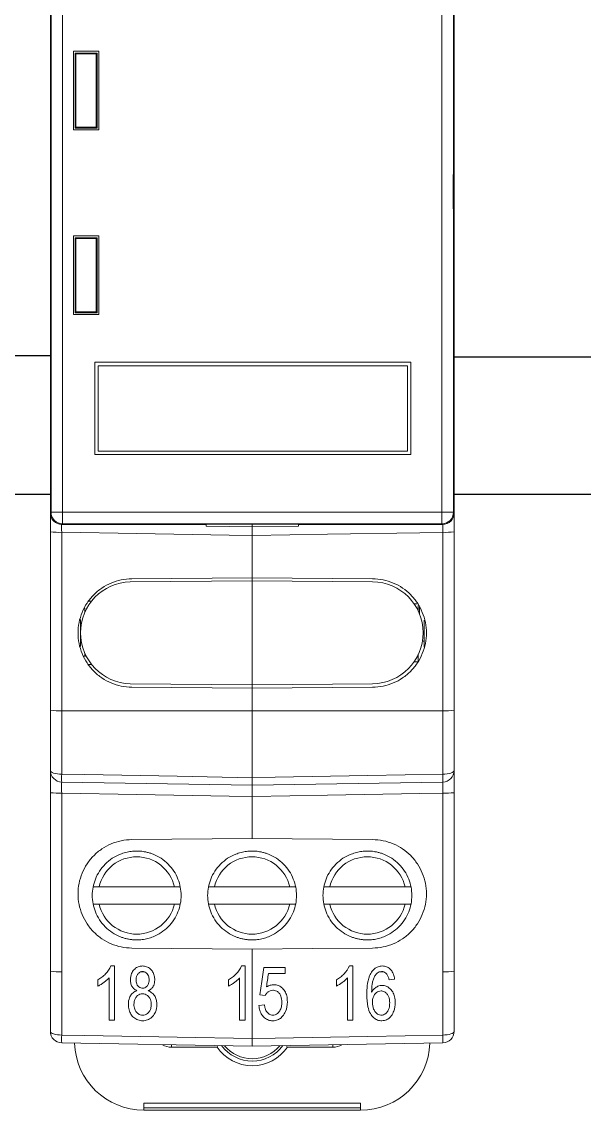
# Model space of a CAD drawing. Header units: millimetres. Extents: x -72 to 2978, y -1067 to 2817.
# Drawn here: x 313.61 to 337.99, y -646.75 to -599.6 of the extents above; entities that cross this region are included whole.
import ezdxf

# ---------------------------------------------------------------- set-up
doc = ezdxf.new("R2010")
doc.units = ezdxf.units.MM

msp = doc.modelspace()

# ---------------------------------------------------------------- linework, layer by layer
at = {"color": 7, "linetype": 'Continuous', "lineweight": 15}
for p, q in [((314.846, -577.078), (314.846, -620.878)), ((314.875, -620.849), (314.875, -577.108)), ((315.375, -577.108), (315.375, -620.849)), ((331.817, -620.849), (331.817, -577.108)), ((332.317, -577.108), (332.317, -620.849)), ((332.346, -620.878), (332.346, -577.078)), ((314.846, -577.223), (314.846, -620.734)), ((332.346, -620.734), (332.346, -577.223)), ((315.846, -604.278), (315.846, -600.878)), ((315.846, -600.878), (316.946, -600.878)), ((315.956, -600.988), (315.921, -600.953)), ((315.921, -600.953), (315.921, -604.203)), ((316.871, -600.953), (315.921, -600.953)), ((315.956, -600.988), (315.956, -604.169)), ((316.836, -600.988), (315.956, -600.988)), ((316.836, -600.988), (316.871, -600.953)), ((316.836, -604.169), (316.836, -600.988)), ((316.871, -604.203), (316.871, -600.953)), ((316.946, -600.878), (316.946, -604.278)), ((316.946, -604.278), (315.846, -604.278)), ((315.956, -604.169), (315.921, -604.203)), ((315.921, -604.203), (316.871, -604.203)), ((315.956, -604.169), (316.836, -604.169)), ((316.836, -604.169), (316.871, -604.203)), ((315.846, -608.878), (316.946, -608.878)), ((315.846, -612.278), (315.846, -608.878)), ((315.956, -608.988), (315.921, -608.953)), ((316.871, -608.953), (315.921, -608.953)), ((315.921, -608.953), (315.921, -612.203)), ((316.836, -608.988), (315.956, -608.988)), ((315.956, -608.988), (315.956, -612.169)), ((316.836, -608.988), (316.871, -608.953)), ((316.836, -612.169), (316.836, -608.988)), ((316.871, -612.203), (316.871, -608.953)), ((316.946, -608.878), (316.946, -612.278)), ((316.946, -612.278), (315.846, -612.278)), ((315.956, -612.169), (315.921, -612.203)), ((315.921, -612.203), (316.871, -612.203)), ((315.956, -612.169), (316.836, -612.169)), ((316.836, -612.169), (316.871, -612.203)), ((330.475, -614.349), (316.775, -614.349)), ((316.775, -614.349), (316.775, -618.349)), ((330.475, -618.349), (330.475, -614.349)), ((330.325, -614.499), (316.925, -614.499)), ((316.925, -614.499), (316.925, -618.199)), ((330.325, -618.199), (330.325, -614.499)), ((316.775, -618.349), (330.475, -618.349)), ((316.925, -618.199), (330.325, -618.199)), ((314.846, -620.878), (314.875, -620.849)), ((315.375, -620.849), (314.875, -620.849)), ((315.375, -620.849), (331.817, -620.849)), ((315.375, -621.349), (315.375, -620.849)), ((332.317, -620.849), (331.817, -620.849)), ((331.817, -621.349), (331.817, -620.849)), ((332.317, -620.849), (332.346, -620.878)), ((315.375, -621.349), (315.346, -621.378)), ((315.346, -621.378), (321.596, -621.378)), ((331.817, -621.349), (315.375, -621.349)), ((321.39, -621.358), (321.39, -621.368)), ((325.802, -621.358), (321.39, -621.358)), ((321.39, -621.368), (321.39, -621.358)), ((321.39, -621.368), (321.596, -621.368)), ((321.596, -621.444), (321.596, -621.358)), ((323.596, -621.478), (321.596, -621.444)), ((323.596, -621.358), (323.596, -621.478)), ((325.596, -621.444), (323.596, -621.478)), ((325.596, -621.358), (325.596, -621.444)), ((325.596, -621.368), (325.802, -621.368)), ((325.596, -621.378), (331.846, -621.378)), ((325.802, -621.368), (325.802, -621.358)), ((325.802, -621.368), (325.802, -621.358)), ((331.846, -621.378), (331.817, -621.349)), ((314.846, -629.428), (314.846, -621.698)), ((315.337, -621.716), (315.337, -629.452)), ((323.596, -621.86), (323.596, -623.683)), ((331.855, -629.452), (331.855, -621.716)), ((332.346, -621.698), (332.346, -629.428)), ((318.303, -623.864), (323.596, -623.818)), ((323.596, -623.683), (318.375, -623.729)), ((323.596, -623.683), (328.816, -623.729)), ((323.596, -623.818), (323.596, -628.323)), ((323.596, -623.818), (328.815, -623.864)), ((316.515, -624.694), (316.634, -624.697)), ((330.613, -624.818), (330.744, -624.818)), ((330.796, -625.138), (330.796, -624.89)), ((316.146, -625.492), (316.146, -626.667)), ((331.046, -626.693), (331.046, -625.516)), ((330.973, -626.429), (331.046, -626.428)), ((316.4, -627.078), (316.302, -627.078)), ((330.796, -627.311), (330.796, -627.003)), ((316.636, -627.444), (316.505, -627.446)), ((330.786, -627.323), (330.613, -627.323)), ((318.309, -628.276), (323.596, -628.323)), ((323.596, -628.474), (318.375, -628.428)), ((323.596, -628.323), (328.815, -628.277)), ((323.596, -628.474), (328.816, -628.428)), ((323.596, -628.474), (323.596, -629.458)), ((314.846, -632.034), (314.846, -629.428)), ((315.337, -629.452), (323.596, -629.458)), ((315.337, -629.452), (315.337, -632.198)), ((331.855, -629.452), (323.596, -629.458)), ((323.596, -629.458), (323.596, -632.347)), ((331.855, -632.198), (331.855, -629.452)), ((332.346, -629.428), (332.346, -632.034)), ((323.596, -632.678), (315.337, -632.534)), ((331.855, -632.534), (323.596, -632.678)), ((314.846, -640.728), (314.846, -632.998)), ((315.337, -633.016), (315.337, -640.752)), ((323.596, -633.16), (323.596, -634.983)), ((331.855, -640.752), (331.855, -633.016)), ((332.346, -632.998), (332.346, -640.728)), ((323.596, -634.983), (318.375, -635.029)), ((323.596, -634.983), (328.816, -635.029)), ((316.956, -637.075), (320.221, -637.075)), ((321.956, -637.075), (325.221, -637.075)), ((326.956, -637.075), (330.221, -637.075)), ((320.221, -637.825), (316.956, -637.825)), ((325.221, -637.825), (321.956, -637.825)), ((330.221, -637.825), (326.956, -637.825)), ((332.356, -639.352), (332.346, -639.352)), ((332.356, -639.384), (332.346, -639.384)), ((332.356, -640.684), (332.356, -639.384)), ((323.596, -639.774), (318.375, -639.728)), ((323.596, -639.774), (323.596, -640.758)), ((314.846, -643.334), (314.846, -640.728)), ((315.337, -640.752), (315.337, -643.498)), ((317.472, -640.505), (317.628, -640.505)), ((323.133, -640.505), (323.289, -640.505)), ((323.596, -640.758), (323.596, -643.647)), ((325.03, -640.565), (325.03, -640.836)), ((327.808, -640.505), (327.964, -640.505)), ((331.855, -643.498), (331.855, -640.752)), ((332.356, -640.684), (332.346, -640.684)), ((332.356, -640.701), (332.346, -640.701)), ((332.356, -640.719), (332.346, -640.719)), ((332.346, -640.728), (332.346, -643.334)), ((329.765, -641.076), (329.525, -641.106)), ((332.356, -640.848), (332.346, -640.848)), ((332.356, -640.912), (332.346, -640.912)), ((332.356, -641.202), (332.346, -641.202)), ((332.356, -641.234), (332.346, -641.234)), ((332.356, -640.912), (332.356, -640.848)), ((332.356, -642.144), (332.356, -641.234)), ((324.159, -641.784), (323.919, -641.75)), ((323.889, -642.216), (324.129, -642.186)), ((332.356, -642.144), (332.346, -642.144)), ((332.356, -642.205), (332.346, -642.205)), ((332.356, -642.551), (332.346, -642.551)), ((332.356, -642.648), (332.346, -642.648)), ((317.628, -642.847), (317.388, -642.847)), ((323.289, -642.847), (323.049, -642.847)), ((327.964, -642.847), (327.724, -642.847)), ((332.356, -642.876), (332.346, -642.876)), ((323.596, -643.978), (315.337, -643.834)), ((322.073, -644.023), (320.096, -644.023)), ((331.855, -643.834), (323.596, -643.978)), ((327.096, -644.023), (325.119, -644.023)), ((318.896, -646.454), (328.296, -646.454)), ((318.896, -646.654), (318.896, -646.454)), ((328.296, -646.654), (328.296, -646.454)), ((328.296, -646.654), (318.896, -646.654)), ((318.896, -646.654), (318.896, -646.753)), ((328.296, -646.753), (318.896, -646.753)), ((328.296, -646.654), (328.296, -646.753))]:
    msp.add_line(p, q, dxfattribs=at)
for p, q in [((314.846, -606.223), (314.846, -612.223)), ((332.346, -612.223), (332.317, -606.223))]:
    msp.add_line(p, q)
at = {"color": 6}
for p, q in [((314.875, -614.078), (308.535, -614.078)), ((332.346, -614.112), (338.657, -614.112)), ((314.875, -620.078), (308.535, -620.078)), ((338.657, -620.078), (332.346, -620.078))]:
    msp.add_line(p, q, dxfattribs=at)
at = {"color": 102, "linetype": 'Continuous', "lineweight": 15}
for p, q in [((323.596, -623.683), (323.596, -623.818)), ((316.342, -625.005), (316.342, -625.18)), ((330.849, -625.262), (330.849, -624.963)), ((316.342, -626.958), (316.342, -627.078)), ((323.596, -628.323), (323.596, -628.474)), ((318.777, -640.754), (318.908, -640.755)), ((329.27, -640.754), (329.16, -640.754)), ((320.096, -644.023), (320.096, -643.917)), ((327.096, -643.917), (327.096, -644.023))]:
    msp.add_line(p, q, dxfattribs=at)
at = {"color": 7, "linetype": 'Continuous', "lineweight": 15, "flags": 128}
for points in [[(323.596, -621.86), (322.596, -621.843), (318.597, -621.773), (315.337, -621.716)], [(331.855, -621.716), (330.855, -621.734), (326.856, -621.803), (323.596, -621.86)], [(315.337, -632.198), (315.241, -632.194), (315.149, -632.184), (315.064, -632.169), (314.989, -632.149), (314.928, -632.124), (314.883, -632.096), (314.855, -632.066), (314.846, -632.034)], [(315.337, -632.198), (316.337, -632.216), (320.336, -632.288), (323.596, -632.347)], [(323.596, -632.347), (324.596, -632.329), (328.595, -632.257), (331.855, -632.198)], [(332.346, -632.034), (332.337, -632.066), (332.309, -632.096), (332.263, -632.124), (332.203, -632.149), (332.128, -632.169), (332.043, -632.184), (331.951, -632.194), (331.855, -632.198)], [(323.596, -633.16), (322.596, -633.143), (318.597, -633.073), (315.337, -633.016)], [(331.855, -633.016), (330.855, -633.034), (326.856, -633.103), (323.596, -633.16)], [(323.596, -639.774), (326.205, -639.751), (328.816, -639.728)], [(315.337, -643.498), (315.241, -643.494), (315.149, -643.484), (315.064, -643.469), (314.989, -643.449), (314.928, -643.424), (314.883, -643.396), (314.855, -643.366), (314.846, -643.334)], [(315.337, -643.498), (316.337, -643.516), (320.336, -643.588), (323.596, -643.647)], [(323.596, -643.647), (324.596, -643.629), (328.595, -643.557), (331.855, -643.498)], [(331.855, -643.498), (331.951, -643.494), (332.043, -643.484), (332.128, -643.469), (332.203, -643.449), (332.263, -643.424), (332.309, -643.396), (332.337, -643.366), (332.346, -643.334)]]:
    msp.add_lwpolyline(points, dxfattribs=at)
at = {"color": 7, "linetype": 'Continuous', "lineweight": 15}
for centre, radius, start, end in [((315.375, -620.849), 0.5, 180.0016, 269.9983), ((331.817, -620.849), 0.5, 270.0017, 359.9984), ((315.216, -618.294), 3.424, 263.7965, 272.0287), ((331.976, -618.294), 3.424, 267.9713, 276.2035), ((328.796, -626.07), 2.207, 270.5, 89.5), ((315.216, -626.89), 2.565, 261.7006, 272.7065), ((331.976, -626.89), 2.565, 267.2935, 278.2994), ((315.346, -632.034), 0.5, 180, 269), ((321.151, -632.366), 5.816, 178.3416, 181.6584), ((331.846, -632.034), 0.5, 271, 0), ((326.041, -632.366), 5.816, 358.3416, 1.6584), ((315.216, -629.594), 3.425, 263.7973, 272.0285), ((331.976, -629.594), 3.425, 267.9715, 276.2027), ((315.216, -638.191), 2.564, 261.6988, 272.708), ((331.976, -638.191), 2.564, 267.292, 278.3012), ((315.346, -643.334), 0.5, 180, 269), ((321.151, -643.666), 5.816, 178.3416, 181.6584), ((331.846, -643.334), 0.5, 271, 0), ((326.041, -643.666), 5.816, 358.3416, 1.6584), ((318.896, -643.753), 3, 181.7547, 270), ((323.596, -642.973), 1.85, 214.5739, 325.4261), ((323.596, -642.973), 1.65, 216.5266, 323.4734), ((323.596, -642.973), 1.55, 219.4127, 320.5873), ((328.296, -643.753), 3, 270, 358.2335)]:
    msp.add_arc(centre, radius, start, end, dxfattribs=at)
at = {"color": 102, "linetype": 'Continuous', "lineweight": 15}
for centre, start, end in [((320.096, -643.223), 240.7879, 270), ((327.096, -643.223), 270, 298.966)]:
    msp.add_arc(centre, 0.8, start, end, dxfattribs=at)
at = {"color": 7, "linetype": 'Continuous', "lineweight": 15}
for centre, major_axis, ratio, start_param, end_param in [((315.346, -620.878), (-0.354, -0.354), 0.999973, 5.497801, 7.06857), ((331.846, -620.878), (0.354, -0.354), 0.999973, 5.497801, 7.06857), ((318.362, -626.07), (-1.412, 1.697), 0.999163, 5.615437, 8.706415), ((330.846, -626.13), (0.142, 0.144), 0.975618, 5.503958, 6.182554)]:
    msp.add_ellipse(centre, major_axis=major_axis, ratio=ratio, start_param=start_param, end_param=end_param, dxfattribs=at)
for points, knots in [([(314.846, -620.878), (314.846, -620.941), (314.846, -621.07), (314.846, -621.364), (314.846, -621.587), (314.846, -621.698)], [0, 0, 0, 0, 0.322195, 0.661098, 1, 1, 1, 1]), ([(332.346, -621.698), (332.346, -621.637), (332.346, -621.463), (332.346, -621.197), (332.346, -620.974), (332.346, -620.901), (332.346, -620.878)], [0, 0, 0, 0, 0.183153, 0.515053, 0.846973, 1, 1, 1, 1]), ([(323.596, -621.468), (323.596, -621.474), (323.596, -621.506), (323.596, -621.611), (323.596, -621.743), (323.596, -621.829), (323.596, -621.86)], [0, 0, 0, 0, 0.087417, 0.44514, 0.802841, 1, 1, 1, 1]), ([(323.596, -621.86), (323.596, -621.805), (323.596, -621.693), (323.596, -621.553), (323.596, -621.494), (323.596, -621.468)], [0, 0, 0, 0, 0.359008, 0.718015, 1, 1, 1, 1]), ([(318.375, -628.428), (318.071, -628.426), (317.763, -628.362), (317.343, -628.185), (317.207, -628.111), (316.952, -627.939), (316.835, -627.842), (316.62, -627.625), (316.522, -627.505), (316.353, -627.25), (316.282, -627.116), (316.165, -626.832), (316.12, -626.684), (316.061, -626.385), (316.046, -626.234), (316.046, -625.925), (316.061, -625.773), (316.12, -625.475), (316.164, -625.326), (316.281, -625.043), (316.352, -624.909), (316.52, -624.654), (316.619, -624.534), (316.833, -624.317), (316.95, -624.22), (317.204, -624.047), (317.34, -623.974), (317.76, -623.796), (318.067, -623.731), (318.375, -623.729)], [0, 0, 0, 0, 0.125, 0.125, 0.1875, 0.1875, 0.25, 0.25, 0.3125, 0.3125, 0.375, 0.375, 0.4375, 0.4375, 0.5, 0.5, 0.5625, 0.5625, 0.625, 0.625, 0.6875, 0.6875, 0.75, 0.75, 0.8125, 0.8125, 0.875, 0.875, 1, 1, 1, 1]), ([(328.816, -628.428), (328.971, -628.427), (329.123, -628.411), (329.421, -628.349), (329.569, -628.303), (329.852, -628.184), (329.985, -628.111), (330.239, -627.94), (330.358, -627.84), (330.573, -627.624), (330.669, -627.505), (330.839, -627.249), (330.911, -627.113), (331.085, -626.691), (331.146, -626.383), (331.146, -625.926), (331.131, -625.771), (331.071, -625.472), (331.027, -625.326), (330.911, -625.043), (330.838, -624.906), (330.67, -624.652), (330.574, -624.534), (330.249, -624.206), (329.993, -624.033), (329.568, -623.854), (329.423, -623.808), (329.124, -623.746), (328.969, -623.73), (328.816, -623.729)], [0, 0, 0, 0, 0.0625, 0.0625, 0.125, 0.125, 0.1875, 0.1875, 0.25, 0.25, 0.3125, 0.3125, 0.375, 0.375, 0.5, 0.5, 0.5625, 0.5625, 0.625, 0.625, 0.6875, 0.6875, 0.75, 0.75, 0.875, 0.875, 0.9375, 0.9375, 1, 1, 1, 1]), ([(314.846, -632.034), (314.846, -632.034), (314.846, -632.138), (314.846, -632.403), (314.846, -632.51), (314.846, -632.744), (314.846, -632.869), (314.846, -632.998)], [0, 0, 0, 0, 0.5, 0.5, 0.75, 0.75, 1, 1, 1, 1]), ([(332.346, -632.998), (332.346, -632.741), (332.346, -632.491), (332.346, -632.226), (332.346, -632.155), (332.346, -632.059), (332.346, -632.034), (332.346, -632.034)], [0, 0, 0, 0, 0.5, 0.5, 0.75, 0.75, 1, 1, 1, 1]), ([(315.337, -633.016), (315.335, -632.887), (315.334, -632.763), (315.334, -632.586), (315.335, -632.534), (315.337, -632.534)], [0, 0, 0, 0, 0.5, 0.5, 1, 1, 1, 1]), ([(323.596, -632.347), (323.596, -632.444), (323.596, -632.528), (323.596, -632.646), (323.596, -632.678), (323.596, -632.678)], [0, 0, 0, 0, 0.5, 0.5, 1, 1, 1, 1]), ([(323.596, -632.678), (323.596, -632.678), (323.596, -632.646), (323.596, -632.529), (323.596, -632.444), (323.596, -632.347)], [0, 0, 0, 0, 0.5, 0.5, 1, 1, 1, 1]), ([(323.596, -632.678), (323.596, -632.678), (323.596, -632.73), (323.596, -632.907), (323.596, -633.031), (323.596, -633.16)], [0, 0, 0, 0, 0.5, 0.5, 1, 1, 1, 1]), ([(323.596, -633.16), (323.596, -633.031), (323.596, -632.907), (323.596, -632.73), (323.596, -632.678), (323.596, -632.678)], [0, 0, 0, 0, 0.5, 0.5, 1, 1, 1, 1]), ([(331.855, -632.534), (331.857, -632.534), (331.858, -632.586), (331.858, -632.763), (331.857, -632.887), (331.855, -633.016)], [0, 0, 0, 0, 0.5, 0.5, 1, 1, 1, 1]), ([(318.375, -639.728), (318.071, -639.726), (317.763, -639.662), (317.343, -639.485), (317.207, -639.411), (316.952, -639.239), (316.835, -639.142), (316.62, -638.925), (316.522, -638.805), (316.353, -638.55), (316.282, -638.416), (316.165, -638.132), (316.12, -637.984), (316.061, -637.685), (316.046, -637.534), (316.046, -637.225), (316.061, -637.073), (316.12, -636.775), (316.164, -636.626), (316.281, -636.343), (316.352, -636.209), (316.52, -635.954), (316.619, -635.834), (316.833, -635.617), (316.95, -635.52), (317.204, -635.347), (317.34, -635.274), (317.76, -635.096), (318.067, -635.031), (318.375, -635.029)], [0, 0, 0, 0, 0.125, 0.125, 0.1875, 0.1875, 0.25, 0.25, 0.3125, 0.3125, 0.375, 0.375, 0.4375, 0.4375, 0.5, 0.5, 0.5625, 0.5625, 0.625, 0.625, 0.6875, 0.6875, 0.75, 0.75, 0.8125, 0.8125, 0.875, 0.875, 1, 1, 1, 1]), ([(328.816, -639.728), (328.971, -639.727), (329.123, -639.711), (329.421, -639.649), (329.569, -639.603), (329.852, -639.484), (329.985, -639.411), (330.239, -639.24), (330.358, -639.14), (330.573, -638.924), (330.669, -638.805), (330.839, -638.549), (330.911, -638.413), (331.085, -637.991), (331.146, -637.683), (331.146, -637.226), (331.131, -637.071), (331.071, -636.772), (331.027, -636.626), (330.911, -636.343), (330.838, -636.206), (330.67, -635.952), (330.574, -635.834), (330.249, -635.506), (329.993, -635.333), (329.568, -635.154), (329.423, -635.108), (329.124, -635.046), (328.969, -635.03), (328.816, -635.029)], [0, 0, 0, 0, 0.0625, 0.0625, 0.125, 0.125, 0.1875, 0.1875, 0.25, 0.25, 0.3125, 0.3125, 0.375, 0.375, 0.5, 0.5, 0.5625, 0.5625, 0.625, 0.625, 0.6875, 0.6875, 0.75, 0.75, 0.875, 0.875, 0.9375, 0.9375, 1, 1, 1, 1]), ([(318.588, -639.375), (318.54, -639.374), (318.443, -639.372), (318.298, -639.355), (318.156, -639.328), (318.016, -639.29), (317.802, -639.214), (317.524, -639.071), (317.218, -638.82), (316.967, -638.515), (316.791, -638.172), (316.685, -637.813), (316.652, -637.45), (316.685, -637.087), (316.791, -636.728), (316.967, -636.385), (317.218, -636.08), (317.523, -635.829), (317.83, -635.671), (318.108, -635.581), (318.346, -635.534), (318.507, -635.528), (318.588, -635.525)], [0, 0, 0, 0, 0.024176, 0.048139, 0.072026, 0.095974, 0.120121, 0.185059, 0.250086, 0.315023, 0.38005, 0.439993, 0.500024, 0.559968, 0.619999, 0.684937, 0.749963, 0.814901, 0.879927, 0.92, 0.95981, 1, 1, 1, 1]), ([(318.588, -635.525), (318.637, -635.526), (318.734, -635.528), (318.878, -635.545), (319.02, -635.572), (319.16, -635.61), (319.375, -635.686), (319.653, -635.829), (319.958, -636.079), (320.209, -636.385), (320.385, -636.727), (320.491, -637.087), (320.524, -637.45), (320.491, -637.813), (320.386, -638.172), (320.209, -638.515), (319.959, -638.82), (319.653, -639.071), (319.346, -639.229), (319.068, -639.319), (318.83, -639.366), (318.669, -639.372), (318.588, -639.375)], [0, 0, 0, 0, 0.024176, 0.048139, 0.072026, 0.095974, 0.120121, 0.185059, 0.250086, 0.315023, 0.38005, 0.439993, 0.500024, 0.559968, 0.619999, 0.684937, 0.749963, 0.814901, 0.879927, 0.92, 0.95981, 1, 1, 1, 1]), ([(323.588, -639.375), (323.54, -639.374), (323.443, -639.372), (323.298, -639.355), (323.156, -639.328), (323.016, -639.29), (322.802, -639.214), (322.524, -639.071), (322.218, -638.82), (321.967, -638.515), (321.791, -638.172), (321.685, -637.813), (321.652, -637.45), (321.685, -637.087), (321.791, -636.728), (321.967, -636.385), (322.218, -636.08), (322.523, -635.829), (322.83, -635.671), (323.108, -635.581), (323.346, -635.534), (323.507, -635.528), (323.588, -635.525)], [0, 0, 0, 0, 0.024176, 0.048139, 0.072026, 0.095974, 0.120121, 0.185059, 0.250086, 0.315023, 0.38005, 0.439993, 0.500024, 0.559968, 0.619999, 0.684937, 0.749963, 0.814901, 0.879927, 0.92, 0.95981, 1, 1, 1, 1]), ([(323.588, -635.525), (323.637, -635.526), (323.734, -635.528), (323.878, -635.545), (324.02, -635.572), (324.16, -635.61), (324.375, -635.686), (324.653, -635.829), (324.958, -636.079), (325.209, -636.385), (325.385, -636.727), (325.491, -637.087), (325.524, -637.45), (325.491, -637.813), (325.386, -638.172), (325.209, -638.515), (324.959, -638.82), (324.653, -639.071), (324.346, -639.229), (324.068, -639.319), (323.83, -639.366), (323.669, -639.372), (323.588, -639.375)], [0, 0, 0, 0, 0.024176, 0.048139, 0.072026, 0.095974, 0.120121, 0.185059, 0.250086, 0.315023, 0.38005, 0.439993, 0.500024, 0.559968, 0.619999, 0.684937, 0.749963, 0.814901, 0.879927, 0.92, 0.95981, 1, 1, 1, 1]), ([(328.588, -639.375), (328.54, -639.374), (328.443, -639.372), (328.298, -639.355), (328.156, -639.328), (328.016, -639.29), (327.802, -639.214), (327.524, -639.071), (327.218, -638.82), (326.967, -638.515), (326.791, -638.172), (326.685, -637.813), (326.652, -637.45), (326.685, -637.087), (326.791, -636.728), (326.967, -636.385), (327.218, -636.08), (327.523, -635.829), (327.83, -635.671), (328.108, -635.581), (328.346, -635.534), (328.507, -635.528), (328.588, -635.525)], [0, 0, 0, 0, 0.024176, 0.048139, 0.072026, 0.095974, 0.120121, 0.185059, 0.250086, 0.315023, 0.38005, 0.439993, 0.500024, 0.559968, 0.619999, 0.684937, 0.749963, 0.814901, 0.879927, 0.92, 0.95981, 1, 1, 1, 1]), ([(328.588, -635.525), (328.637, -635.526), (328.734, -635.528), (328.878, -635.545), (329.02, -635.572), (329.16, -635.61), (329.375, -635.686), (329.653, -635.829), (329.958, -636.079), (330.209, -636.385), (330.385, -636.727), (330.491, -637.087), (330.524, -637.45), (330.491, -637.813), (330.386, -638.172), (330.209, -638.515), (329.959, -638.82), (329.653, -639.071), (329.346, -639.229), (329.068, -639.319), (328.83, -639.366), (328.669, -639.372), (328.588, -639.375)], [0, 0, 0, 0, 0.024176, 0.048139, 0.072026, 0.095974, 0.120121, 0.185059, 0.250086, 0.315023, 0.38005, 0.439993, 0.500024, 0.559968, 0.619999, 0.684937, 0.749963, 0.814901, 0.879927, 0.92, 0.95981, 1, 1, 1, 1]), ([(318.588, -635.775), (318.209, -635.775), (317.841, -635.904), (317.248, -636.376), (317.041, -636.706), (316.956, -637.075)], [0, 0, 0, 0, 0.5, 0.5, 1, 1, 1, 1]), ([(320.221, -637.075), (320.136, -636.706), (319.928, -636.376), (319.335, -635.904), (318.967, -635.775), (318.588, -635.775)], [0, 0, 0, 0, 0.5, 0.5, 1, 1, 1, 1]), ([(323.588, -635.775), (323.209, -635.775), (322.841, -635.904), (322.248, -636.376), (322.041, -636.706), (321.956, -637.075)], [0, 0, 0, 0, 0.5, 0.5, 1, 1, 1, 1]), ([(325.221, -637.075), (325.136, -636.706), (324.928, -636.376), (324.335, -635.904), (323.967, -635.775), (323.588, -635.775)], [0, 0, 0, 0, 0.5, 0.5, 1, 1, 1, 1]), ([(328.588, -635.775), (328.209, -635.775), (327.841, -635.904), (327.248, -636.376), (327.041, -636.706), (326.956, -637.075)], [0, 0, 0, 0, 0.5, 0.5, 1, 1, 1, 1]), ([(330.221, -637.075), (330.136, -636.706), (329.928, -636.376), (329.335, -635.904), (328.967, -635.775), (328.588, -635.775)], [0, 0, 0, 0, 0.5, 0.5, 1, 1, 1, 1]), ([(316.956, -637.825), (317.041, -638.194), (317.248, -638.524), (317.841, -638.996), (318.209, -639.125), (318.588, -639.125)], [0, 0, 0, 0, 0.5, 0.5, 1, 1, 1, 1]), ([(318.588, -639.125), (318.967, -639.125), (319.335, -638.996), (319.928, -638.524), (320.136, -638.194), (320.221, -637.825)], [0, 0, 0, 0, 0.5, 0.5, 1, 1, 1, 1]), ([(321.956, -637.825), (322.041, -638.194), (322.248, -638.524), (322.841, -638.996), (323.209, -639.125), (323.588, -639.125)], [0, 0, 0, 0, 0.5, 0.5, 1, 1, 1, 1]), ([(323.588, -639.125), (323.967, -639.125), (324.335, -638.996), (324.928, -638.524), (325.136, -638.194), (325.221, -637.825)], [0, 0, 0, 0, 0.5, 0.5, 1, 1, 1, 1]), ([(326.956, -637.825), (327.041, -638.194), (327.248, -638.524), (327.841, -638.996), (328.209, -639.125), (328.588, -639.125)], [0, 0, 0, 0, 0.5, 0.5, 1, 1, 1, 1]), ([(328.588, -639.125), (328.967, -639.125), (329.335, -638.996), (329.928, -638.524), (330.136, -638.194), (330.221, -637.825)], [0, 0, 0, 0, 0.5, 0.5, 1, 1, 1, 1]), ([(317.472, -640.505), (317.417, -640.632), (317.333, -640.748), (317.238, -640.849), (317.189, -640.899), (317.137, -640.946), (317.082, -640.989), (317.026, -641.032), (316.967, -641.07), (316.907, -641.106)], [0, 0, 0, 0, 0.500335, 0.500335, 0.500335, 0.750302, 0.750302, 0.750302, 1, 1, 1, 1]), ([(317.628, -642.847), (317.628, -642.755), (317.628, -642.568), (317.628, -642.281), (317.628, -641.986), (317.628, -641.599), (317.628, -641.105), (317.628, -640.71), (317.628, -640.505)], [0, 0, 0, 0, 0.12047, 0.243906, 0.37041, 0.500076, 0.740119, 1, 1, 1, 1]), ([(318.841, -640.505), (318.821, -640.506), (318.802, -640.507), (318.782, -640.509), (318.726, -640.514), (318.671, -640.53), (318.62, -640.554), (318.563, -640.582), (318.512, -640.622), (318.469, -640.669), (318.427, -640.716), (318.393, -640.771), (318.368, -640.829), (318.332, -640.914), (318.32, -641.01), (318.318, -641.103)], [0, 0, 0, 0, 0.065755, 0.065755, 0.065755, 0.254168, 0.254168, 0.254168, 0.468613, 0.468613, 0.468613, 0.681703, 0.681703, 0.681703, 1, 1, 1, 1]), ([(318.558, -641.096), (318.559, -641.068), (318.561, -641.039), (318.566, -641.011), (318.573, -640.973), (318.585, -640.937), (318.603, -640.903), (318.621, -640.869), (318.646, -640.837), (318.675, -640.811), (318.698, -640.79), (318.724, -640.773), (318.753, -640.762), (318.781, -640.751), (318.812, -640.747), (318.842, -640.745)], [0, 0, 0, 0, 0.17141, 0.17141, 0.17141, 0.399207, 0.399207, 0.399207, 0.634505, 0.634505, 0.634505, 0.81784, 0.81784, 0.81784, 1, 1, 1, 1]), ([(319.369, -641.112), (319.368, -641.05), (319.363, -640.986), (319.348, -640.925), (319.333, -640.864), (319.308, -640.804), (319.275, -640.751), (319.247, -640.706), (319.213, -640.665), (319.174, -640.63), (319.129, -640.59), (319.076, -640.556), (319.019, -640.535), (318.962, -640.515), (318.901, -640.507), (318.841, -640.505)], [0, 0, 0, 0, 0.210197, 0.210197, 0.210197, 0.421737, 0.421737, 0.421737, 0.596064, 0.596064, 0.596064, 0.799645, 0.799645, 0.799645, 1, 1, 1, 1]), ([(318.842, -640.745), (318.857, -640.746), (318.873, -640.747), (318.888, -640.75), (318.913, -640.754), (318.938, -640.764), (318.961, -640.777), (318.988, -640.793), (319.013, -640.814), (319.035, -640.838), (319.06, -640.867), (319.081, -640.899), (319.096, -640.935), (319.12, -640.99), (319.127, -641.052), (319.129, -641.112)], [0, 0, 0, 0, 0.087293, 0.087293, 0.087293, 0.237061, 0.237061, 0.237061, 0.423087, 0.423087, 0.423087, 0.645352, 0.645352, 0.645352, 1, 1, 1, 1]), ([(323.133, -640.505), (323.078, -640.632), (322.994, -640.749), (322.898, -640.849), (322.85, -640.899), (322.798, -640.946), (322.743, -640.989), (322.687, -641.032), (322.628, -641.07), (322.568, -641.106)], [0, 0, 0, 0, 0.500723, 0.500723, 0.500723, 0.750495, 0.750495, 0.750495, 1, 1, 1, 1]), ([(323.289, -642.847), (323.289, -642.753), (323.289, -642.565), (323.289, -642.278), (323.289, -641.984), (323.289, -641.595), (323.289, -641.102), (323.289, -640.708), (323.289, -640.505)], [0, 0, 0, 0, 0.121699, 0.245558, 0.371651, 0.500046, 0.743449, 1, 1, 1, 1]), ([(324.099, -640.565), (324.079, -640.702), (324.038, -640.971), (323.978, -641.366), (323.938, -641.623), (323.919, -641.75)], [0, 0, 0, 0, 0.345187, 0.678452, 1, 1, 1, 1]), ([(325.03, -640.565), (324.871, -640.565), (324.561, -640.565), (324.251, -640.565), (324.099, -640.565)], [0, 0, 0, 0, 0.512391, 1, 1, 1, 1]), ([(327.808, -640.505), (327.753, -640.632), (327.67, -640.748), (327.575, -640.848), (327.526, -640.899), (327.473, -640.946), (327.418, -640.989), (327.363, -641.032), (327.304, -641.07), (327.244, -641.106)], [0, 0, 0, 0, 0.499499, 0.499499, 0.499499, 0.749886, 0.749886, 0.749886, 1, 1, 1, 1]), ([(327.964, -642.847), (327.964, -642.754), (327.964, -642.566), (327.964, -642.28), (327.964, -641.985), (327.964, -641.597), (327.964, -641.103), (327.964, -640.709), (327.964, -640.505)], [0, 0, 0, 0, 0.121062, 0.244704, 0.37101, 0.50006, 0.741832, 1, 1, 1, 1]), ([(329.234, -640.505), (329.201, -640.507), (329.168, -640.508), (329.135, -640.514), (329.08, -640.524), (329.026, -640.543), (328.977, -640.571), (328.908, -640.609), (328.848, -640.666), (328.798, -640.728), (328.749, -640.79), (328.709, -640.86), (328.68, -640.933), (328.626, -641.069), (328.599, -641.215), (328.584, -641.359), (328.57, -641.49), (328.566, -641.62), (328.565, -641.751)], [0, 0, 0, 0, 0.061961, 0.061961, 0.061961, 0.167905, 0.167905, 0.167905, 0.319669, 0.319669, 0.319669, 0.470138, 0.470138, 0.470138, 0.749646, 0.749646, 0.749646, 1, 1, 1, 1]), ([(328.879, -640.998), (328.89, -640.977), (328.902, -640.955), (328.914, -640.934), (328.94, -640.892), (328.971, -640.852), (329.009, -640.82), (329.035, -640.797), (329.067, -640.777), (329.1, -640.764), (329.133, -640.752), (329.169, -640.747), (329.204, -640.745)], [0, 0, 0, 0, 0.167214, 0.167214, 0.167214, 0.508977, 0.508977, 0.508977, 0.755073, 0.755073, 0.755073, 1, 1, 1, 1]), ([(329.204, -640.745), (329.236, -640.747), (329.267, -640.751), (329.297, -640.761), (329.328, -640.771), (329.357, -640.789), (329.382, -640.809), (329.399, -640.823), (329.413, -640.839), (329.428, -640.855)], [0, 0, 0, 0, 0.366478, 0.366478, 0.366478, 0.749796, 0.749796, 0.749796, 1, 1, 1, 1]), ([(329.765, -641.076), (329.761, -641.039), (329.756, -641.003), (329.748, -640.967), (329.732, -640.893), (329.706, -640.82), (329.668, -640.754), (329.641, -640.708), (329.608, -640.666), (329.568, -640.631), (329.523, -640.59), (329.47, -640.556), (329.412, -640.535), (329.356, -640.515), (329.294, -640.507), (329.234, -640.505)], [0, 0, 0, 0, 0.126815, 0.126815, 0.126815, 0.392507, 0.392507, 0.392507, 0.576716, 0.576716, 0.576716, 0.789851, 0.789851, 0.789851, 1, 1, 1, 1]), ([(316.907, -641.376), (316.953, -641.354), (316.998, -641.33), (317.041, -641.304), (317.084, -641.277), (317.125, -641.249), (317.165, -641.219), (317.206, -641.189), (317.245, -641.157), (317.282, -641.124), (317.32, -641.09), (317.355, -641.054), (317.388, -641.016)], [0, 0, 0, 0, 0.251365, 0.251365, 0.251365, 0.500161, 0.500161, 0.500161, 0.749907, 0.749907, 0.749907, 1, 1, 1, 1]), ([(316.907, -641.106), (316.907, -641.151), (316.907, -641.241), (316.907, -641.331), (316.907, -641.376)], [0, 0, 0, 0, 0.506558, 1, 1, 1, 1]), ([(317.388, -641.016), (317.388, -641.125), (317.388, -641.34), (317.388, -641.658), (317.388, -641.968), (317.388, -642.269), (317.388, -642.562), (317.388, -642.752), (317.388, -642.847)], [0, 0, 0, 0, 0.176706, 0.34924, 0.517713, 0.682244, 0.84296, 1, 1, 1, 1]), ([(318.318, -641.103), (318.319, -641.132), (318.32, -641.161), (318.323, -641.189), (318.329, -641.248), (318.344, -641.308), (318.37, -641.362), (318.391, -641.405), (318.42, -641.446), (318.454, -641.48), (318.495, -641.521), (318.547, -641.552), (318.599, -641.579)], [0, 0, 0, 0, 0.14643, 0.14643, 0.14643, 0.452509, 0.452509, 0.452509, 0.699952, 0.699952, 0.699952, 1, 1, 1, 1]), ([(318.845, -641.466), (318.833, -641.465), (318.821, -641.465), (318.808, -641.463), (318.782, -641.46), (318.755, -641.452), (318.731, -641.44), (318.699, -641.423), (318.67, -641.399), (318.647, -641.372), (318.623, -641.345), (318.604, -641.314), (318.591, -641.281), (318.567, -641.223), (318.561, -641.159), (318.558, -641.096)], [0, 0, 0, 0, 0.069061, 0.069061, 0.069061, 0.223285, 0.223285, 0.223285, 0.430526, 0.430526, 0.430526, 0.636363, 0.636363, 0.636363, 1, 1, 1, 1]), ([(319.129, -641.112), (319.128, -641.144), (319.126, -641.177), (319.12, -641.209), (319.113, -641.245), (319.1, -641.281), (319.083, -641.313), (319.065, -641.345), (319.042, -641.375), (319.015, -641.399), (318.992, -641.42), (318.965, -641.438), (318.936, -641.449), (318.908, -641.461), (318.876, -641.464), (318.845, -641.466)], [0, 0, 0, 0, 0.192679, 0.192679, 0.192679, 0.412146, 0.412146, 0.412146, 0.630474, 0.630474, 0.630474, 0.815594, 0.815594, 0.815594, 1, 1, 1, 1]), ([(319.091, -641.579), (319.101, -641.573), (319.112, -641.568), (319.122, -641.563), (319.166, -641.539), (319.207, -641.509), (319.241, -641.473), (319.276, -641.437), (319.304, -641.395), (319.324, -641.35), (319.357, -641.276), (319.367, -641.193), (319.369, -641.112)], [0, 0, 0, 0, 0.059796, 0.059796, 0.059796, 0.317434, 0.317434, 0.317434, 0.575857, 0.575857, 0.575857, 1, 1, 1, 1]), ([(322.568, -641.376), (322.614, -641.354), (322.659, -641.33), (322.702, -641.304), (322.745, -641.277), (322.786, -641.248), (322.826, -641.219), (322.867, -641.189), (322.906, -641.157), (322.943, -641.124), (322.981, -641.09), (323.016, -641.054), (323.049, -641.016)], [0, 0, 0, 0, 0.251528, 0.251528, 0.251528, 0.500487, 0.500487, 0.500487, 0.750071, 0.750071, 0.750071, 1, 1, 1, 1]), ([(322.568, -641.106), (322.568, -641.151), (322.568, -641.241), (322.568, -641.331), (322.568, -641.376)], [0, 0, 0, 0, 0.503066, 1, 1, 1, 1]), ([(323.049, -641.016), (323.049, -641.121), (323.049, -641.329), (323.049, -641.637), (323.049, -641.993), (323.049, -642.397), (323.049, -642.698), (323.049, -642.847)], [0, 0, 0, 0, 0.170808, 0.337447, 0.499991, 0.753266, 1, 1, 1, 1]), ([(324.214, -641.406), (324.228, -641.313), (324.257, -641.123), (324.286, -640.932), (324.301, -640.836)], [0, 0, 0, 0, 0.493551, 1, 1, 1, 1]), ([(324.301, -640.836), (324.419, -640.836), (324.662, -640.836), (324.905, -640.836), (325.03, -640.836)], [0, 0, 0, 0, 0.4875, 1, 1, 1, 1]), ([(327.244, -641.376), (327.334, -641.333), (327.42, -641.279), (327.501, -641.219), (327.541, -641.189), (327.581, -641.157), (327.618, -641.124), (327.656, -641.09), (327.691, -641.054), (327.724, -641.016)], [0, 0, 0, 0, 0.499569, 0.499569, 0.499569, 0.74961, 0.74961, 0.74961, 1, 1, 1, 1]), ([(327.244, -641.106), (327.244, -641.151), (327.244, -641.241), (327.244, -641.331), (327.244, -641.376)], [0, 0, 0, 0, 0.503841, 1, 1, 1, 1]), ([(327.724, -641.016), (327.724, -641.121), (327.724, -641.329), (327.724, -641.637), (327.724, -641.994), (327.724, -642.397), (327.724, -642.698), (327.724, -642.847)], [0, 0, 0, 0, 0.170998, 0.337633, 0.499989, 0.753379, 1, 1, 1, 1]), ([(328.772, -641.643), (328.773, -641.588), (328.774, -641.533), (328.777, -641.478), (328.78, -641.423), (328.785, -641.369), (328.793, -641.314), (328.801, -641.26), (328.81, -641.206), (328.824, -641.153), (328.838, -641.1), (328.857, -641.048), (328.879, -640.998)], [0, 0, 0, 0, 0.251225, 0.251225, 0.251225, 0.501106, 0.501106, 0.501106, 0.750212, 0.750212, 0.750212, 1, 1, 1, 1]), ([(329.428, -640.855), (329.455, -640.891), (329.477, -640.931), (329.491, -640.974), (329.499, -640.995), (329.505, -641.017), (329.511, -641.039), (329.516, -641.061), (329.521, -641.083), (329.525, -641.106)], [0, 0, 0, 0, 0.500381, 0.500381, 0.500381, 0.750413, 0.750413, 0.750413, 1, 1, 1, 1]), ([(318.599, -641.579), (318.568, -641.589), (318.536, -641.601), (318.506, -641.617), (318.454, -641.644), (318.407, -641.683), (318.368, -641.728), (318.33, -641.772), (318.3, -641.824), (318.278, -641.878), (318.241, -641.969), (318.229, -642.07), (318.228, -642.168)], [0, 0, 0, 0, 0.131508, 0.131508, 0.131508, 0.367648, 0.367648, 0.367648, 0.601923, 0.601923, 0.601923, 1, 1, 1, 1]), ([(318.468, -642.167), (318.47, -642.12), (318.472, -642.074), (318.482, -642.029), (318.493, -641.982), (318.51, -641.936), (318.534, -641.894), (318.558, -641.853), (318.59, -641.815), (318.627, -641.784), (318.656, -641.759), (318.69, -641.739), (318.726, -641.726), (318.762, -641.713), (318.801, -641.707), (318.839, -641.706)], [0, 0, 0, 0, 0.212657, 0.212657, 0.212657, 0.432528, 0.432528, 0.432528, 0.652542, 0.652542, 0.652542, 0.827175, 0.827175, 0.827175, 1, 1, 1, 1]), ([(318.839, -641.706), (318.861, -641.707), (318.882, -641.708), (318.903, -641.712), (318.938, -641.718), (318.971, -641.731), (319.001, -641.747), (319.043, -641.771), (319.08, -641.803), (319.11, -641.84), (319.141, -641.876), (319.166, -641.918), (319.183, -641.962), (319.208, -642.03), (319.217, -642.104), (319.219, -642.176)], [0, 0, 0, 0, 0.094605, 0.094605, 0.094605, 0.247608, 0.247608, 0.247608, 0.459716, 0.459716, 0.459716, 0.671766, 0.671766, 0.671766, 1, 1, 1, 1]), ([(319.459, -642.176), (319.458, -642.116), (319.454, -642.057), (319.442, -641.998), (319.43, -641.941), (319.411, -641.884), (319.383, -641.832), (319.352, -641.774), (319.311, -641.721), (319.26, -641.678), (319.211, -641.636), (319.152, -641.603), (319.091, -641.579)], [0, 0, 0, 0, 0.239042, 0.239042, 0.239042, 0.475421, 0.475421, 0.475421, 0.739036, 0.739036, 0.739036, 1, 1, 1, 1]), ([(324.159, -641.784), (324.168, -641.767), (324.178, -641.749), (324.188, -641.733), (324.21, -641.698), (324.238, -641.666), (324.269, -641.639), (324.3, -641.614), (324.335, -641.593), (324.372, -641.578), (324.409, -641.563), (324.449, -641.558), (324.489, -641.556)], [0, 0, 0, 0, 0.138969, 0.138969, 0.138969, 0.434096, 0.434096, 0.434096, 0.716688, 0.716688, 0.716688, 1, 1, 1, 1]), ([(324.556, -641.316), (324.497, -641.318), (324.437, -641.323), (324.38, -641.338), (324.351, -641.346), (324.322, -641.356), (324.295, -641.367), (324.267, -641.379), (324.24, -641.393), (324.214, -641.406)], [0, 0, 0, 0, 0.498937, 0.498937, 0.498937, 0.749923, 0.749923, 0.749923, 1, 1, 1, 1]), ([(324.489, -641.556), (324.512, -641.557), (324.536, -641.558), (324.559, -641.562), (324.594, -641.569), (324.628, -641.581), (324.659, -641.598), (324.7, -641.621), (324.736, -641.652), (324.765, -641.687), (324.795, -641.723), (324.818, -641.763), (324.835, -641.806), (324.868, -641.89), (324.878, -641.983), (324.88, -642.073)], [0, 0, 0, 0, 0.094094, 0.094094, 0.094094, 0.240032, 0.240032, 0.240032, 0.431022, 0.431022, 0.431022, 0.620735, 0.620735, 0.620735, 1, 1, 1, 1]), ([(325.12, -642.06), (325.118, -641.972), (325.112, -641.883), (325.09, -641.797), (325.072, -641.727), (325.046, -641.658), (325.008, -641.596), (324.97, -641.534), (324.922, -641.476), (324.865, -641.43), (324.822, -641.394), (324.773, -641.364), (324.721, -641.345), (324.668, -641.325), (324.612, -641.318), (324.556, -641.316)], [0, 0, 0, 0, 0.257397, 0.257397, 0.257397, 0.467928, 0.467928, 0.467928, 0.680252, 0.680252, 0.680252, 0.840495, 0.840495, 0.840495, 1, 1, 1, 1]), ([(328.565, -641.751), (328.566, -641.927), (328.575, -642.105), (328.612, -642.276), (328.633, -642.378), (328.665, -642.479), (328.717, -642.569), (328.757, -642.638), (328.809, -642.701), (328.87, -642.753), (328.917, -642.793), (328.971, -642.825), (329.03, -642.846), (329.088, -642.867), (329.151, -642.875), (329.212, -642.877)], [0, 0, 0, 0, 0.364484, 0.364484, 0.364484, 0.580768, 0.580768, 0.580768, 0.74672, 0.74672, 0.74672, 0.873903, 0.873903, 0.873903, 1, 1, 1, 1]), ([(329.232, -641.346), (329.169, -641.348), (329.104, -641.359), (329.045, -641.385), (328.993, -641.407), (328.943, -641.439), (328.9, -641.477), (328.849, -641.524), (328.807, -641.583), (328.772, -641.643)], [0, 0, 0, 0, 0.335259, 0.335259, 0.335259, 0.634012, 0.634012, 0.634012, 1, 1, 1, 1]), ([(328.805, -642.084), (328.806, -642.025), (328.81, -641.967), (328.824, -641.91), (328.836, -641.862), (328.855, -641.815), (328.88, -641.773), (328.906, -641.73), (328.941, -641.691), (328.98, -641.659), (329.009, -641.636), (329.041, -641.617), (329.076, -641.605), (329.11, -641.592), (329.147, -641.587), (329.184, -641.586)], [0, 0, 0, 0, 0.253839, 0.253839, 0.253839, 0.466786, 0.466786, 0.466786, 0.685205, 0.685205, 0.685205, 0.842614, 0.842614, 0.842614, 1, 1, 1, 1]), ([(329.184, -641.586), (329.203, -641.586), (329.222, -641.587), (329.24, -641.591), (329.273, -641.597), (329.306, -641.608), (329.335, -641.624), (329.374, -641.645), (329.409, -641.676), (329.438, -641.71), (329.467, -641.744), (329.491, -641.783), (329.507, -641.824), (329.543, -641.911), (329.553, -642.008), (329.555, -642.101)], [0, 0, 0, 0, 0.078816, 0.078816, 0.078816, 0.218418, 0.218418, 0.218418, 0.408338, 0.408338, 0.408338, 0.596729, 0.596729, 0.596729, 1, 1, 1, 1]), ([(329.795, -642.093), (329.794, -642.008), (329.788, -641.922), (329.768, -641.84), (329.75, -641.767), (329.723, -641.696), (329.685, -641.631), (329.646, -641.567), (329.596, -641.508), (329.538, -641.459), (329.496, -641.424), (329.447, -641.394), (329.395, -641.375), (329.344, -641.356), (329.288, -641.348), (329.232, -641.346)], [0, 0, 0, 0, 0.246947, 0.246947, 0.246947, 0.463864, 0.463864, 0.463864, 0.681836, 0.681836, 0.681836, 0.841235, 0.841235, 0.841235, 1, 1, 1, 1]), ([(318.228, -642.168), (318.23, -642.248), (318.237, -642.329), (318.258, -642.407), (318.275, -642.474), (318.304, -642.539), (318.341, -642.598), (318.374, -642.649), (318.415, -642.697), (318.461, -642.737), (318.514, -642.782), (318.575, -642.82), (318.64, -642.843), (318.706, -642.866), (318.776, -642.875), (318.845, -642.877)], [0, 0, 0, 0, 0.230696, 0.230696, 0.230696, 0.430868, 0.430868, 0.430868, 0.606696, 0.606696, 0.606696, 0.804666, 0.804666, 0.804666, 1, 1, 1, 1]), ([(318.845, -642.637), (318.827, -642.636), (318.81, -642.636), (318.792, -642.633), (318.758, -642.628), (318.724, -642.616), (318.693, -642.601), (318.649, -642.578), (318.611, -642.545), (318.579, -642.507), (318.547, -642.47), (318.522, -642.427), (318.505, -642.382), (318.479, -642.314), (318.47, -642.239), (318.468, -642.167)], [0, 0, 0, 0, 0.076916, 0.076916, 0.076916, 0.229453, 0.229453, 0.229453, 0.449737, 0.449737, 0.449737, 0.669177, 0.669177, 0.669177, 1, 1, 1, 1]), ([(318.845, -642.877), (318.864, -642.876), (318.884, -642.876), (318.903, -642.874), (318.97, -642.869), (319.038, -642.851), (319.098, -642.822), (319.166, -642.789), (319.227, -642.742), (319.278, -642.687), (319.328, -642.632), (319.369, -642.568), (319.398, -642.5), (319.441, -642.399), (319.456, -642.286), (319.459, -642.176)], [0, 0, 0, 0, 0.054153, 0.054153, 0.054153, 0.245981, 0.245981, 0.245981, 0.462453, 0.462453, 0.462453, 0.677731, 0.677731, 0.677731, 1, 1, 1, 1]), ([(319.219, -642.176), (319.218, -642.223), (319.215, -642.269), (319.205, -642.315), (319.195, -642.361), (319.179, -642.407), (319.155, -642.448), (319.131, -642.49), (319.099, -642.527), (319.062, -642.559), (319.033, -642.584), (318.998, -642.604), (318.961, -642.617), (318.924, -642.63), (318.884, -642.636), (318.845, -642.637)], [0, 0, 0, 0, 0.211361, 0.211361, 0.211361, 0.428763, 0.428763, 0.428763, 0.647814, 0.647814, 0.647814, 0.824442, 0.824442, 0.824442, 1, 1, 1, 1]), ([(323.889, -642.216), (323.896, -642.29), (323.907, -642.363), (323.928, -642.433), (323.947, -642.499), (323.975, -642.562), (324.013, -642.619), (324.045, -642.668), (324.085, -642.712), (324.13, -642.75), (324.178, -642.791), (324.235, -642.825), (324.296, -642.846), (324.356, -642.867), (324.421, -642.875), (324.485, -642.877)], [0, 0, 0, 0, 0.224469, 0.224469, 0.224469, 0.434073, 0.434073, 0.434073, 0.612555, 0.612555, 0.612555, 0.807173, 0.807173, 0.807173, 1, 1, 1, 1]), ([(324.483, -642.637), (324.458, -642.636), (324.433, -642.633), (324.409, -642.627), (324.379, -642.619), (324.35, -642.605), (324.324, -642.587), (324.293, -642.566), (324.265, -642.539), (324.242, -642.51), (324.202, -642.46), (324.177, -642.399), (324.159, -642.338), (324.145, -642.288), (324.136, -642.237), (324.129, -642.186)], [0, 0, 0, 0, 0.11643, 0.11643, 0.11643, 0.263301, 0.263301, 0.263301, 0.442447, 0.442447, 0.442447, 0.752374, 0.752374, 0.752374, 1, 1, 1, 1]), ([(324.88, -642.073), (324.879, -642.14), (324.874, -642.207), (324.86, -642.272), (324.846, -642.333), (324.823, -642.394), (324.79, -642.447), (324.762, -642.491), (324.727, -642.532), (324.686, -642.564), (324.658, -642.587), (324.626, -642.606), (324.591, -642.618), (324.557, -642.631), (324.52, -642.636), (324.483, -642.637)], [0, 0, 0, 0, 0.262462, 0.262462, 0.262462, 0.512519, 0.512519, 0.512519, 0.716795, 0.716795, 0.716795, 0.858692, 0.858692, 0.858692, 1, 1, 1, 1]), ([(324.485, -642.877), (324.525, -642.876), (324.564, -642.874), (324.603, -642.866), (324.664, -642.854), (324.724, -642.832), (324.776, -642.8), (324.829, -642.768), (324.875, -642.726), (324.914, -642.68), (324.966, -642.618), (325.009, -642.547), (325.04, -642.474), (325.096, -642.345), (325.117, -642.201), (325.12, -642.06)], [0, 0, 0, 0, 0.09971, 0.09971, 0.09971, 0.259375, 0.259375, 0.259375, 0.41763, 0.41763, 0.41763, 0.627535, 0.627535, 0.627535, 1, 1, 1, 1]), ([(329.2, -642.637), (329.19, -642.636), (329.18, -642.636), (329.171, -642.635), (329.135, -642.632), (329.1, -642.623), (329.068, -642.607), (329.02, -642.584), (328.978, -642.548), (328.943, -642.509), (328.908, -642.469), (328.879, -642.423), (328.858, -642.375), (328.819, -642.284), (328.806, -642.183), (328.805, -642.084)], [0, 0, 0, 0, 0.037243, 0.037243, 0.037243, 0.176331, 0.176331, 0.176331, 0.389173, 0.389173, 0.389173, 0.600094, 0.600094, 0.600094, 1, 1, 1, 1]), ([(329.555, -642.101), (329.554, -642.177), (329.548, -642.254), (329.527, -642.327), (329.514, -642.374), (329.495, -642.42), (329.469, -642.461), (329.443, -642.502), (329.411, -642.541), (329.373, -642.571), (329.349, -642.591), (329.322, -642.608), (329.292, -642.619), (329.263, -642.631), (329.231, -642.635), (329.2, -642.637)], [0, 0, 0, 0, 0.323558, 0.323558, 0.323558, 0.531111, 0.531111, 0.531111, 0.737061, 0.737061, 0.737061, 0.868278, 0.868278, 0.868278, 1, 1, 1, 1]), ([(329.212, -642.877), (329.254, -642.875), (329.295, -642.872), (329.336, -642.862), (329.394, -642.847), (329.45, -642.822), (329.499, -642.788), (329.548, -642.754), (329.59, -642.711), (329.625, -642.664), (329.672, -642.601), (329.707, -642.53), (329.734, -642.457), (329.776, -642.341), (329.792, -642.216), (329.795, -642.093)], [0, 0, 0, 0, 0.112034, 0.112034, 0.112034, 0.276076, 0.276076, 0.276076, 0.439256, 0.439256, 0.439256, 0.655588, 0.655588, 0.655588, 1, 1, 1, 1]), ([(323.596, -643.647), (323.596, -643.744), (323.596, -643.828), (323.596, -643.946), (323.596, -643.978), (323.596, -643.978)], [0, 0, 0, 0, 0.5, 0.5, 1, 1, 1, 1]), ([(323.596, -643.978), (323.596, -643.978), (323.596, -643.946), (323.596, -643.829), (323.596, -643.744), (323.596, -643.647)], [0, 0, 0, 0, 0.5, 0.5, 1, 1, 1, 1]), ([(322.073, -644.023), (322.073, -644.022), (322.084, -644.002), (322.098, -643.976), (322.109, -643.956), (322.111, -643.953)], [0, 0, 0, 0, 0.038209, 0.854369, 1, 1, 1, 1]), ([(325.119, -644.023), (325.118, -644.022), (325.108, -644.002), (325.094, -643.976), (325.083, -643.956), (325.081, -643.953)], [0, 0, 0, 0, 0.038209, 0.854369, 1, 1, 1, 1])]:
    msp.add_open_spline(points, degree=3, knots=knots, dxfattribs=at)
at = {"color": 102, "linetype": 'Continuous', "lineweight": 15}
for points, knots in [([(315.337, -621.716), (315.336, -621.661), (315.335, -621.55), (315.334, -621.432), (315.334, -621.388), (315.334, -621.379)], [0, 0, 0, 0, 0.440566, 0.881035, 1, 1, 1, 1]), ([(331.858, -621.375), (331.858, -621.405), (331.858, -621.474), (331.857, -621.599), (331.855, -621.686), (331.855, -621.716)], [0, 0, 0, 0, 0.325567, 0.760139, 1, 1, 1, 1])]:
    msp.add_open_spline(points, degree=3, knots=knots, dxfattribs=at)
at = {"color": 7, "linetype": 'Continuous', "lineweight": 15}
for points in [[(316.7, -637.075), (316.757, -637.075), (316.855, -637.075), (316.956, -637.075)], [(320.221, -637.075), (320.322, -637.075), (320.42, -637.075), (320.476, -637.075)], [(321.7, -637.075), (321.757, -637.075), (321.855, -637.075), (321.956, -637.075)], [(325.221, -637.075), (325.322, -637.075), (325.42, -637.075), (325.476, -637.075)], [(326.7, -637.075), (326.757, -637.075), (326.855, -637.075), (326.956, -637.075)], [(330.221, -637.075), (330.322, -637.075), (330.42, -637.075), (330.476, -637.075)], [(316.956, -637.825), (316.855, -637.825), (316.757, -637.825), (316.7, -637.825)], [(320.476, -637.825), (320.42, -637.825), (320.322, -637.825), (320.221, -637.825)], [(321.956, -637.825), (321.855, -637.825), (321.757, -637.825), (321.7, -637.825)], [(325.476, -637.825), (325.42, -637.825), (325.322, -637.825), (325.221, -637.825)], [(326.956, -637.825), (326.855, -637.825), (326.757, -637.825), (326.7, -637.825)], [(330.476, -637.825), (330.42, -637.825), (330.322, -637.825), (330.221, -637.825)]]:
    msp.add_open_spline(points, degree=3, dxfattribs=at)

doc.saveas('drawing.dxf')
